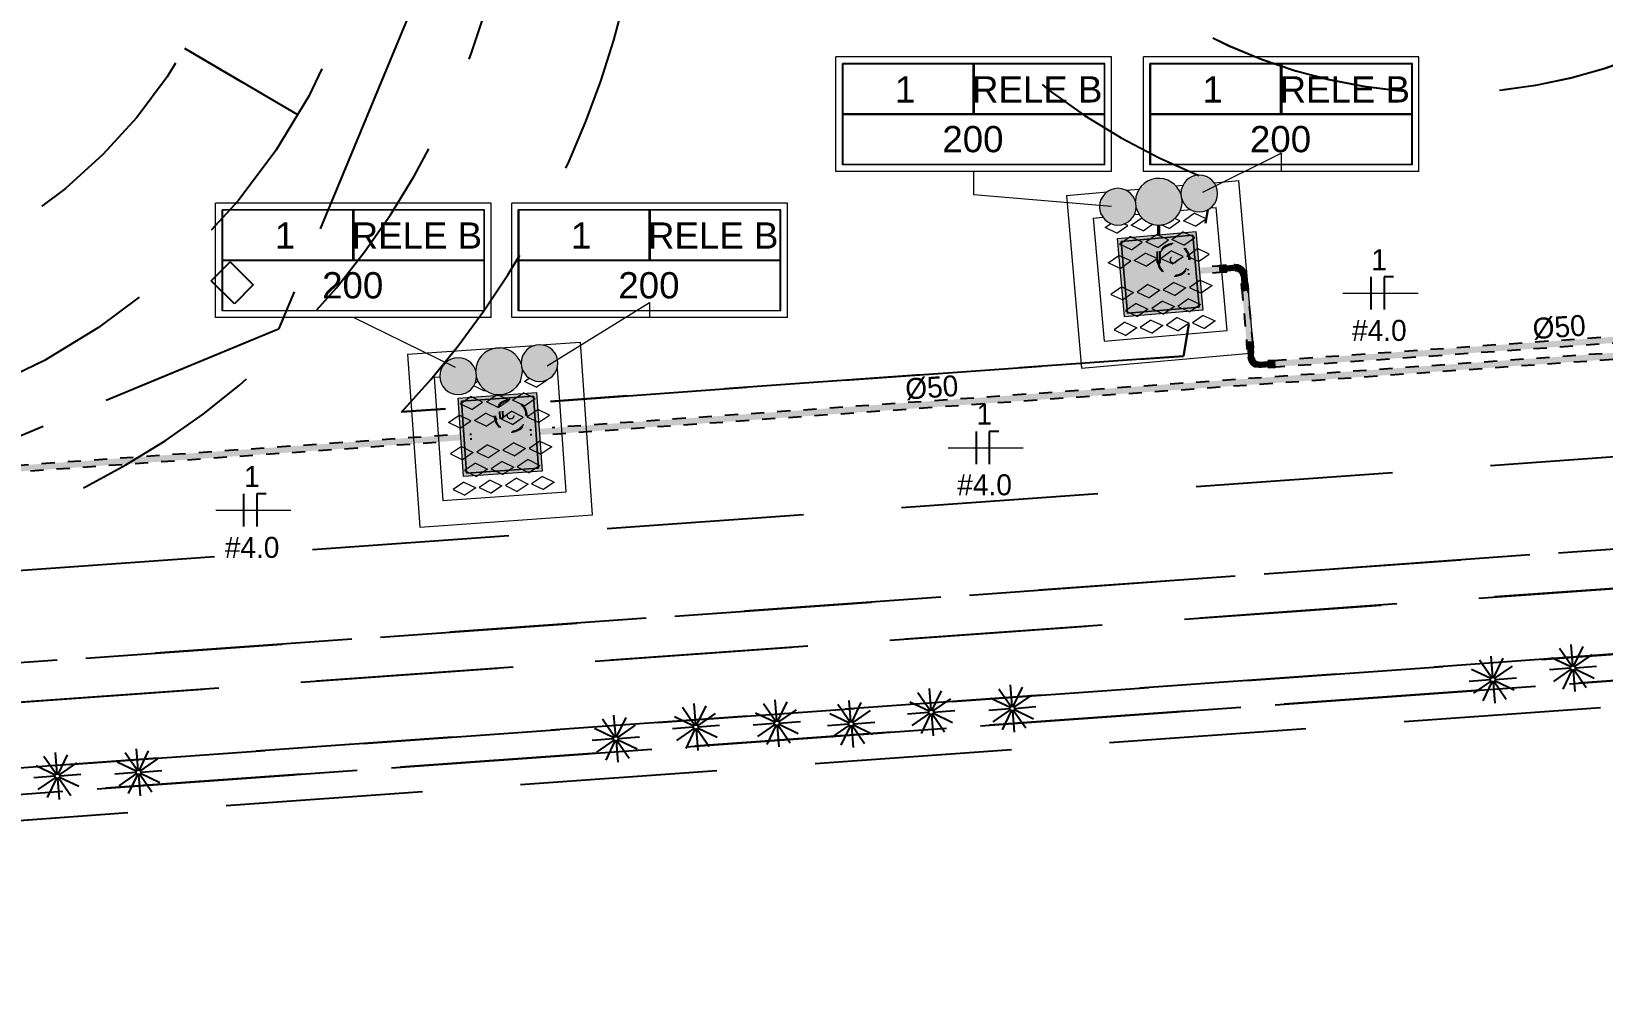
# Model space of a CAD drawing. Header units: metres. Extents: x 4 to 118, y -16 to 34.
# Drawn here: x 34.39 to 46.36, y 0 to 7.26 of the extents above; entities that cross this region are included whole.
import ezdxf

# ---------------------------------------------------------------- set-up
doc = ezdxf.new("R2010")
doc.units = ezdxf.units.M
for name, pattern in [('Hidden', [0.007144, 0.004763, -0.002381]), ('Hidden 1_5', [0.0022, 0.0015, -0.0007]), ('IMPORT-_Tracejado pequeno', [2.25, 1.5, -0.75]), ('IMPORT-DASHED2 _4_', [0.375, 0.25, -0.125])]:
    doc.linetypes.add(name, pattern=pattern)
for name, color, linetype, lineweight in [('A-ANNO-NOTE', 7, 'Continuous', 9), ('A-DETL', 7, 'Continuous', 9), ('A-DETL-GENF', 7, 'Continuous', 9), ('Dispositivos elétricos', 7, 'Continuous', 50), ('E-LITE-EQPM-IDEN', 7, 'Continuous', 9), ('E-POWR-CNDT', 7, 'Continuous', 25), ('E-POWR-CNDT-IDEN', 7, 'Continuous', 9), ('KIRYA - PAREDE', 7, 'Continuous', 35), ('KIRYA - PISO', 7, 'Continuous', 9), ('KIRYA - PROJEÇÃO', 7, 'IMPORT-DASHED2 _4_', 9), ('VEGETAÇÃO', 7, 'Continuous', 9)]:
    doc.layers.add(name, color=color, linetype=linetype, lineweight=lineweight)
doc.layers.add('A-DETL-THIN', color=7, linetype='Continuous', lineweight=20, true_color=0xc0c0c0)
doc.layers.add('Base Revit Coremas_dwg', color=7, linetype='Continuous', lineweight=9, true_color=0x767676)
doc.styles.add('Arial_1', font='arial.ttf', dxfattribs={"height": 0.2})
doc.styles.add('Century Gothic_3', font='GOTHIC.TTF', dxfattribs={"height": 0.16})

# ---------------------------------------------------------------- blocks, each defined once
blk = doc.blocks.new('Caixa de Passagem no Passeio - Caixa de Passagem no Passeio 2-8198666-PLANTA BAIXA - TÉRREO')
at = {"layer": 'Dispositivos elétricos', "lineweight": 9, "true_color": 0x82482d}
h = blk.add_hatch(color=27, dxfattribs=at)
h.paths.add_polyline_path([(-0.3, -0.3), (0.3, -0.3), (0.3, 0.3), (-0.3, 0.3), (-0.3, -0.263)])
h.paths.add_polyline_path([(-0.275, -0.275), (-0.275, 0.275), (0.275, 0.275), (0.275, -0.275), (-0.106, -0.275)])
at = {"layer": 'Dispositivos elétricos', "lineweight": 9, "true_color": 0x5a6266}
blk.add_hatch(color=251, dxfattribs=at).paths.add_polyline_path([(-0.275, -0.275), (0.275, -0.275), (0.275, 0.275), (-0.275, 0.275), (-0.275, -0.168)])
at = {"layer": 'Dispositivos elétricos', "lineweight": 9}
for p, q in [((-0.3, -0.3), (-0.3, 0.3)), ((-0.3, 0.3), (0.3, 0.3)), ((-0.275, -0.275), (-0.275, 0.275)), ((-0.275, 0.275), (0.275, 0.275)), ((-0.275, 0.275), (-0.275, -0.275)), ((0.275, 0.275), (-0.275, 0.275)), ((0.275, 0.275), (0.275, -0.275)), ((0.275, -0.275), (0.275, 0.275)), ((0.3, 0.3), (0.3, -0.3)), ((0.3, -0.3), (-0.3, -0.3)), ((0.275, -0.275), (-0.275, -0.275)), ((-0.275, -0.275), (0.275, -0.275))]:
    blk.add_line(p, q, dxfattribs=at)
blk = doc.blocks.new('BEE - PVC Roscavel_Luva Para Conexão - BEE - PVC Roscavel_Luva Para Conexão-V7-PLANTA BAIXA - TÉRREO')
at = {"layer": 'E-POWR-CNDT', "linetype": 'Hidden 1_5', "lineweight": 9, "true_color": 0x2c2c2c}
blk.add_hatch(color=250, dxfattribs=at).paths.add_polyline_path([(26.529, 5.419), (26.582, 5.424), (26.577, 5.479), (26.524, 5.474), (26.529, 5.42)])
at = {"layer": 'E-POWR-CNDT', "lineweight": 9}
for p, q in [((26.577, 5.479), (26.524, 5.474)), ((26.524, 5.474), (26.529, 5.419)), ((26.529, 5.419), (26.582, 5.423)), ((26.582, 5.423), (26.577, 5.479))]:
    blk.add_line(p, q, dxfattribs=at)
blk = doc.blocks.new('BEE - PVC Roscavel_Luva Para Conexão - BEE - PVC Roscavel_Luva Para Conexão-V8-PLANTA BAIXA - TÉRREO')
at = {"layer": 'E-POWR-CNDT', "linetype": 'Hidden 1_5', "lineweight": 9, "true_color": 0x2c2c2c}
blk.add_hatch(color=250, dxfattribs=at).paths.add_polyline_path([(26.694, 5.28), (26.749, 5.286), (26.744, 5.338), (26.689, 5.333), (26.694, 5.281)])
at = {"layer": 'E-POWR-CNDT', "lineweight": 9}
for p, q in [((26.745, 5.338), (26.689, 5.333)), ((26.689, 5.333), (26.694, 5.28)), ((26.694, 5.28), (26.749, 5.285)), ((26.749, 5.285), (26.745, 5.338))]:
    blk.add_line(p, q, dxfattribs=at)
blk = doc.blocks.new('BEE - PVC Roscavel_Luva Para Conexão - BEE - PVC Roscavel_Luva Para Conexão-V9-PLANTA BAIXA - TÉRREO')
at = {"layer": 'E-POWR-CNDT', "linetype": 'Hidden 1_5', "lineweight": 9, "true_color": 0x2c2c2c}
blk.add_hatch(color=250, dxfattribs=at).paths.add_polyline_path([(26.898, 4.693), (26.951, 4.697), (26.947, 4.753), (26.894, 4.749), (26.898, 4.694)])
at = {"layer": 'E-POWR-CNDT', "lineweight": 9}
for p, q in [((26.947, 4.753), (26.894, 4.749)), ((26.895, 4.746), (26.895, 4.744)), ((26.895, 4.736), (26.898, 4.693)), ((26.898, 4.693), (26.951, 4.697)), ((26.951, 4.697), (26.947, 4.753))]:
    blk.add_line(p, q, dxfattribs=at)
blk = doc.blocks.new('BEE - PVC Roscavel_Curvas - BEE - PVC Roscavel_Curvas-V6-PLANTA BAIXA - TÉRREO')
at = {"layer": 'E-POWR-CNDT', "linetype": 'Hidden 1_5', "lineweight": 9, "true_color": 0x2c2c2c}
for points in [[(-0.024, 0.127), (-0.023, 0.065), (0.024, 0.065), (0.023, 0.127), (-0.023, 0.127)], [(-0.127, 0.024), (-0.127, -0.024), (-0.065, -0.023), (-0.065, 0.024), (-0.127, 0.024)]]:
    blk.add_hatch(color=250, dxfattribs=at).paths.add_polyline_path(points)
h = blk.add_hatch(color=250, dxfattribs=at)
h.paths.add_polyline_path([(-0.029, 0.044), (-0.043, 0.03), (-0.034, 0.036), (-0.03, 0.043)])
h.paths.add_polyline_path([(-0.065, 0.024), (-0.065, -0.024), (-0.036, -0.018), (-0.013, -0.007), (0.004, 0.01), (0.008, 0.016), (0.019, 0.038), (0.023, 0.065), (-0.024, 0.064), (-0.027, 0.047), (-0.037, 0.034), (-0.047, 0.028), (-0.065, 0.024)])
at = {"layer": 'A-DETL', "linetype": 'Hidden 1_5'}
for p, q in [((-0.017, 0.153), (-0.024, 0.153)), ((0.012, 0.153), (-0.012, 0.153)), ((0.024, 0.153), (0.017, 0.153)), ((-0.153, 0.024), (-0.153, 0.017)), ((-0.153, 0.012), (-0.153, -0.012)), ((-0.153, -0.017), (-0.153, -0.024))]:
    blk.add_line(p, q, dxfattribs=at)
at = {"layer": 'E-POWR-CNDT', "lineweight": 9, "flags": 128}
for points in [[(-0.065, -0.024), (-0.061, -0.024), (-0.058, -0.023), (-0.054, -0.023), (-0.051, -0.023), (-0.047, -0.022), (-0.044, -0.021), (-0.04, -0.02), (-0.037, -0.019), (-0.034, -0.018), (-0.03, -0.017), (-0.027, -0.015), (-0.024, -0.014), (-0.021, -0.012), (-0.018, -0.01), (-0.015, -0.008), (-0.012, -0.006), (-0.009, -0.004), (-0.007, -0.002), (-0.004, 0.001), (-0.001, 0.003), (0.001, 0.006), (0.003, 0.008), (0.006, 0.011), (0.008, 0.014), (0.01, 0.017), (0.011, 0.02), (0.013, 0.023), (0.015, 0.026), (0.016, 0.03), (0.018, 0.033), (0.019, 0.036), (0.02, 0.04), (0.021, 0.043), (0.022, 0.046), (0.022, 0.05), (0.023, 0.053), (0.023, 0.057), (0.024, 0.06), (0.024, 0.064), (0.024, 0.065)], [(-0.024, 0.065), (-0.024, 0.063), (-0.024, 0.062), (-0.024, 0.06), (-0.024, 0.058), (-0.025, 0.057), (-0.025, 0.055), (-0.025, 0.054), (-0.026, 0.052), (-0.026, 0.05), (-0.027, 0.049), (-0.028, 0.047), (-0.028, 0.046), (-0.029, 0.044), (-0.03, 0.043), (-0.031, 0.042), (-0.032, 0.04), (-0.033, 0.039), (-0.034, 0.038), (-0.035, 0.037), (-0.036, 0.035), (-0.037, 0.034), (-0.039, 0.033), (-0.04, 0.032), (-0.041, 0.031), (-0.043, 0.03), (-0.044, 0.029), (-0.046, 0.029), (-0.047, 0.028), (-0.049, 0.027), (-0.05, 0.027), (-0.052, 0.026), (-0.053, 0.025), (-0.055, 0.025), (-0.056, 0.025), (-0.058, 0.024), (-0.06, 0.024), (-0.061, 0.024), (-0.063, 0.024), (-0.065, 0.024), (-0.065, 0.024)]]:
    blk.add_lwpolyline(points, dxfattribs=at)
blk = doc.blocks.new('BEE - PVC Roscavel_Curvas - BEE - PVC Roscavel_Curvas-8201877-PLANTA BAIXA - TÉRREO')
at = {"layer": 'E-POWR-CNDT', "linetype": 'Hidden 1_5', "lineweight": 9, "true_color": 0x2c2c2c}
for points in [[(0.025, 0.064), (0.025, 0.125), (-0.022, 0.125), (-0.022, 0.064), (0.024, 0.064)], [(-0.064, -0.024), (-0.064, 0.024), (-0.125, 0.023), (-0.125, -0.024), (-0.064, -0.024)]]:
    blk.add_hatch(color=250, dxfattribs=at).paths.add_polyline_path(points)
h = blk.add_hatch(color=250, dxfattribs=at)
h.paths.add_polyline_path([(0.025, 0.064), (-0.023, 0.064), (-0.03, 0.043), (-0.031, 0.041), (-0.045, 0.029), (-0.05, 0.027), (-0.064, 0.023), (-0.064, -0.024), (-0.035, -0.018), (-0.015, -0.008), (-0.009, -0.004), (0.003, 0.007), (0.008, 0.013), (0.02, 0.036), (0.025, 0.063)])
h.paths.add_polyline_path([(0.013, 0.041), (0.013, 0.041), (0.008, 0.033)])
at = {"layer": 'A-DETL', "linetype": 'Hidden 1_5'}
for p, q in [((-0.014, 0.152), (-0.021, 0.152)), ((0.014, 0.151), (-0.009, 0.152)), ((0.026, 0.151), (0.019, 0.151)), ((-0.152, 0.024), (-0.152, 0.017)), ((-0.152, 0.012), (-0.152, -0.012)), ((-0.152, -0.017), (-0.152, -0.024))]:
    blk.add_line(p, q, dxfattribs=at)
at = {"layer": 'E-POWR-CNDT', "lineweight": 9, "flags": 128}
for points in [[(-0.044, 0.029), (-0.045, 0.028), (-0.047, 0.028), (-0.048, 0.027), (-0.05, 0.026), (-0.051, 0.026), (-0.053, 0.025), (-0.054, 0.025), (-0.056, 0.024), (-0.058, 0.024), (-0.059, 0.024), (-0.061, 0.024), (-0.063, 0.024), (-0.064, 0.024)], [(-0.064, -0.024), (-0.06, -0.024), (-0.057, -0.023), (-0.053, -0.023), (-0.05, -0.023), (-0.046, -0.022), (-0.043, -0.021), (-0.039, -0.02), (-0.036, -0.019), (-0.033, -0.018), (-0.029, -0.017), (-0.026, -0.015), (-0.023, -0.014), (-0.02, -0.012), (-0.017, -0.01), (-0.014, -0.008), (-0.011, -0.006), (-0.008, -0.004), (-0.005, -0.002), (-0.003, 0.001), (0, 0.003), (0.002, 0.006), (0.004, 0.008), (0.007, 0.011), (0.009, 0.014), (0.011, 0.017), (0.013, 0.02), (0.014, 0.023), (0.016, 0.026)]]:
    blk.add_lwpolyline(points, dxfattribs=at)
blk = doc.blocks.new('Haste de aterramento - Haste de aterramento-V18-PLANTA BAIXA - TÉRREO')
at = {"layer": 'A-DETL', "linetype": 'Hidden 1_5'}
blk.add_circle((0, 0), 0.025, dxfattribs=at)
for radius, start, end in [(0.125, 0, 180), (0.12, 360, 180), (0.117, 360, 180), (0.125, 180, 0), (0.12, 180, 360), (0.117, 180, 360)]:
    blk.add_arc((0.001, -0.001), radius, start, end, dxfattribs=at)
blk = doc.blocks.new('Base Revit Coremas_dwg_A$C6DD851CF-8215572-PLANTA BAIXA - TÉRREO')
at = {"layer": 'VEGETAÇÃO', "color": 254, "linetype": 'IMPORT-_Tracejado pequeno', "lineweight": 25, "true_color": 0xe3e3e3}
for p, q in [((0.18, 0.198), (0.18, 0.36)), ((0.164, 0.189), (0.024, 0.27)), ((0.171, 0.196), (0.09, 0.336)), ((0.189, 0.196), (0.27, 0.336)), ((0.196, 0.189), (0.336, 0.27)), ((0.162, 0.18), (0, 0.18)), ((0.164, 0.171), (0.024, 0.09)), ((0.171, 0.164), (0.09, 0.024)), ((0.18, 0.162), (0.18, 0)), ((0.189, 0.164), (0.27, 0.024)), ((0.196, 0.171), (0.336, 0.09)), ((0.198, 0.18), (0.36, 0.18))]:
    blk.add_line(p, q, dxfattribs=at)
blk.add_circle((0.18, 0.18), 0.018, dxfattribs=at)
blk = doc.blocks.new('Base Revit Coremas_dwg_A$C7A191758-8215573-PLANTA BAIXA - TÉRREO')
at = {"layer": 'VEGETAÇÃO', "color": 254, "linetype": 'IMPORT-_Tracejado pequeno', "lineweight": 25, "true_color": 0xe3e3e3}
for p, q in [((0.18, 0.198), (0.18, 0.36)), ((0.164, 0.189), (0.024, 0.27)), ((0.171, 0.196), (0.09, 0.336)), ((0.189, 0.196), (0.27, 0.336)), ((0.196, 0.189), (0.336, 0.27)), ((0.162, 0.18), (0, 0.18)), ((0.164, 0.171), (0.024, 0.09)), ((0.171, 0.164), (0.09, 0.024)), ((0.18, 0.162), (0.18, 0)), ((0.189, 0.164), (0.27, 0.024)), ((0.196, 0.171), (0.336, 0.09)), ((0.198, 0.18), (0.36, 0.18))]:
    blk.add_line(p, q, dxfattribs=at)
blk.add_circle((0.18, 0.18), 0.018, dxfattribs=at)
blk = doc.blocks.new('Base Revit Coremas_dwg_A$C277F18F9-8215571-PLANTA BAIXA - TÉRREO')
at = {"layer": 'VEGETAÇÃO', "color": 254, "linetype": 'IMPORT-_Tracejado pequeno', "lineweight": 25, "true_color": 0xe3e3e3}
for p, q in [((0.18, 0.198), (0.18, 0.36)), ((0.164, 0.189), (0.024, 0.27)), ((0.171, 0.196), (0.09, 0.336)), ((0.189, 0.196), (0.27, 0.336)), ((0.196, 0.189), (0.336, 0.27)), ((0.162, 0.18), (0, 0.18)), ((0.164, 0.171), (0.024, 0.09)), ((0.171, 0.164), (0.09, 0.024)), ((0.18, 0.162), (0.18, 0)), ((0.189, 0.164), (0.27, 0.024)), ((0.196, 0.171), (0.336, 0.09)), ((0.198, 0.18), (0.36, 0.18))]:
    blk.add_line(p, q, dxfattribs=at)
blk.add_circle((0.18, 0.18), 0.018, dxfattribs=at)
blk = doc.blocks.new('Base Revit Coremas_dwg-8208185-PLANTA BAIXA - TÉRREO')
at = {"layer": 'KIRYA - PAREDE', "color": 254, "linetype": 'IMPORT-_Tracejado pequeno', "lineweight": 25, "true_color": 0xe3e3e3, "flags": 128}
blk.add_lwpolyline([(44.026, 31.389), (43.888, 3.135), (0.243, 0.017), (0.229, 0.217), (43.689, 3.321), (43.823, 30.857)], dxfattribs=at)
blk.add_lwpolyline([(44.026, 31.389), (43.888, 3.135), (0.243, 0.017), (0.229, 0.217), (43.689, 3.321), (43.823, 30.857)], dxfattribs=at)
blk.add_lwpolyline([(19.162, 5.325), (19.019, 5.182), (18.843, 5.358), (18.986, 5.501), (19.162, 5.325), (19.019, 5.182), (18.843, 5.358), (18.986, 5.501)], close=True, dxfattribs=at)
at = {"layer": 'KIRYA - PISO', "color": 254, "linetype": 'IMPORT-_Tracejado pequeno', "lineweight": 25, "true_color": 0xe3e3e3}
for p, q in [((26.437, 5.899), (26.42, 5.797)), ((26.42, 5.797), (26.437, 5.899)), ((41.31, 4.856), (2.414, 2.077)), ((41.31, 4.856), (2.414, 2.077))]:
    blk.add_line(p, q, dxfattribs=at)
at = {"layer": 'KIRYA - PISO', "color": 254, "linetype": 'IMPORT-_Tracejado pequeno', "lineweight": 25, "true_color": 0xe3e3e3, "flags": 128}
for points in [[(44.026, 31.389), (43.888, 3.135), (0, 0), (1.518, 12.105), (43.467, 32.337)], [(44.026, 31.389), (43.888, 3.135), (0, 0)], [(0.754, 4.407), (0.229, 0.217), (43.689, 3.321), (43.823, 30.857)], [(43.823, 30.857), (43.689, 3.321), (0.229, 0.217), (0.754, 4.407)], [(26.293, 5.025), (26.253, 4.783), (21.427, 4.438)], [(21.427, 4.438), (26.253, 4.783), (26.293, 5.025)]]:
    blk.add_lwpolyline(points, dxfattribs=at)
for points in [[(1.064, 4.469), (0.623, 0.947), (42.992, 3.973), (43.127, 31.618), (17.556, 19.285), (43.127, 31.618), (42.992, 3.973), (0.623, 0.947)], [(1.375, 4.531), (0.966, 1.272), (42.694, 4.253), (42.825, 31.139), (17.596, 18.971), (42.825, 31.139), (42.694, 4.253), (0.966, 1.272)], [(43.62, 30.141), (43.49, 3.508), (0.458, 0.434), (0.229, 0.217), (0.458, 0.434), (43.49, 3.508)], [(19.504, 6.622), (18.641, 7.127)], [(20.629, 4.381), (20.293, 4.357)]]:
    blk.add_lwpolyline(points, close=True, dxfattribs=at)
at = {"layer": 'KIRYA - PISO', "color": 254, "linetype": 'IMPORT-_Tracejado pequeno', "lineweight": 25, "true_color": 0xe3e3e3}
for radius in [5, 5, 4, 4]:
    blk.add_circle((15.189, 9.147), radius, dxfattribs=at)
for centre, radius, start, end in [((28.254, 10.79), 5, 128.8323, 247.8364), ((28.254, 10.79), 5, 128.8323, 247.8364), ((28.254, 10.79), 4, 114.642, 299.3591), ((28.254, 10.79), 4, 114.642, 299.3591), ((28.254, 10.79), 4, 115.1199, 299.0853), ((28.254, 10.79), 4, 115.1199, 299.0853), ((15.189, 9.147), 6, 253.5496, 360), ((15.189, 9.147), 6, 253.5496, 360), ((15.189, 9.147), 7, 316.8186, 0), ((15.189, 9.147), 7, 316.8186, 0)]:
    blk.add_arc(centre, radius, start, end, dxfattribs=at)
at = {"layer": 'KIRYA - PROJEÇÃO', "color": 254, "linetype": 'IMPORT-_Tracejado pequeno', "lineweight": 25, "true_color": 0xe3e3e3, "flags": 128}
for points in [[(9.284, 9.16), (11.013, 13.332), (15.184, 15.06), (19.356, 13.332), (21.084, 9.16), (19.356, 4.988), (15.184, 3.26), (13.444, 3.98)], [(13.29, 4.044), (11.013, 4.988), (9.284, 9.16), (11.013, 13.332), (15.184, 15.06), (19.356, 13.332), (21.084, 9.16), (19.356, 4.988), (15.184, 3.26), (13.444, 3.98)]]:
    blk.add_lwpolyline(points, dxfattribs=at)
at = {"rotation": 4.525618784365806}
for name, p in [('Base Revit Coremas_dwg_A$C6DD851CF-8215572-PLANTA BAIXA - TÉRREO', (29.054, 2.212)), ('Base Revit Coremas_dwg_A$C6DD851CF-8215572-PLANTA BAIXA - TÉRREO', (29.054, 2.212)), ('Base Revit Coremas_dwg_A$C277F18F9-8215571-PLANTA BAIXA - TÉRREO', (28.444, 2.123)), ('Base Revit Coremas_dwg_A$C277F18F9-8215571-PLANTA BAIXA - TÉRREO', (28.444, 2.123)), ('Base Revit Coremas_dwg_A$C7A191758-8215573-PLANTA BAIXA - TÉRREO', (24.782, 1.903)), ('Base Revit Coremas_dwg_A$C7A191758-8215573-PLANTA BAIXA - TÉRREO', (24.782, 1.903)), ('Base Revit Coremas_dwg_A$C7A191758-8215573-PLANTA BAIXA - TÉRREO', (22.988, 1.791)), ('Base Revit Coremas_dwg_A$C7A191758-8215573-PLANTA BAIXA - TÉRREO', (22.988, 1.791)), ('Base Revit Coremas_dwg_A$C277F18F9-8215571-PLANTA BAIXA - TÉRREO', (23.554, 1.786)), ('Base Revit Coremas_dwg_A$C277F18F9-8215571-PLANTA BAIXA - TÉRREO', (23.554, 1.786)), ('Base Revit Coremas_dwg_A$C6DD851CF-8215572-PLANTA BAIXA - TÉRREO', (24.164, 1.875)), ('Base Revit Coremas_dwg_A$C6DD851CF-8215572-PLANTA BAIXA - TÉRREO', (24.164, 1.875)), ('Base Revit Coremas_dwg_A$C277F18F9-8215571-PLANTA BAIXA - TÉRREO', (21.761, 1.673)), ('Base Revit Coremas_dwg_A$C277F18F9-8215571-PLANTA BAIXA - TÉRREO', (21.761, 1.673)), ('Base Revit Coremas_dwg_A$C6DD851CF-8215572-PLANTA BAIXA - TÉRREO', (22.371, 1.762)), ('Base Revit Coremas_dwg_A$C6DD851CF-8215572-PLANTA BAIXA - TÉRREO', (22.371, 1.762)), ('Base Revit Coremas_dwg_A$C7A191758-8215573-PLANTA BAIXA - TÉRREO', (18.123, 1.417)), ('Base Revit Coremas_dwg_A$C7A191758-8215573-PLANTA BAIXA - TÉRREO', (18.123, 1.417)), ('Base Revit Coremas_dwg_A$C6DD851CF-8215572-PLANTA BAIXA - TÉRREO', (17.505, 1.388)), ('Base Revit Coremas_dwg_A$C6DD851CF-8215572-PLANTA BAIXA - TÉRREO', (17.505, 1.388))]:
    blk.add_blockref(name, p, dxfattribs=at)
blk = doc.blocks.new('Tag de Luminárias de Teto 3 - Tag de Luminárias de Teto 3-3493737-PLANTA BAIXA - TÉRREO')
at = {"layer": 'E-LITE-EQPM-IDEN'}
for p, q in [((-0.0105, -0.00436), (-0.0105, 0.00436)), ((0.0105, 0.00436), (-0.0105, 0.00436)), ((0.01, 0.00386), (-0.01, 0.00386)), ((-0.01, -0.00386), (-0.01, 0.00386)), ((-0.00004, 0.00382), (-0.00996, 0.00382)), ((-0.00996, 0.00382), (-0.00996, 0.00004)), ((-0.00004, 0.00004), (-0.00004, 0.00382)), ((0, 0), (0, 0.00386)), ((0.00004, 0.00382), (0.00004, 0.00004)), ((0.00996, 0.00382), (0.00004, 0.00382)), ((0.00996, 0.00004), (0.00996, 0.00382)), ((0.01, -0.00386), (0.01, 0.00386)), ((0.0105, -0.00436), (0.0105, 0.00436)), ((-0.01, 0), (0.01, 0)), ((-0.00996, 0.00004), (-0.00004, 0.00004)), ((0.00004, 0.00004), (0.00996, 0.00004)), ((0.00996, -0.00004), (-0.00996, -0.00004)), ((-0.00996, -0.00004), (-0.00996, -0.00382)), ((0.00996, -0.00382), (0.00996, -0.00004)), ((0.0105, -0.00436), (-0.0105, -0.00436)), ((0.01, -0.00386), (-0.01, -0.00386)), ((-0.00996, -0.00382), (0.00996, -0.00382))]:
    blk.add_line(p, q, dxfattribs=at)
blk = doc.blocks.new('Fiação_PEX_Tags Lighting Fixture - 1_ FN-4481215-PLANTA BAIXA - TÉRREO')
at = {"layer": 'E-LITE-EQPM-IDEN', "color": 1, "lineweight": 25, "true_color": 0xff0000}
blk.add_line((-0.00099, -0.0014), (-0.00099, -0.0039), dxfattribs=at)
at = {"layer": 'E-LITE-EQPM-IDEN', "color": 5, "lineweight": 25, "true_color": 0x0000ff}
for p, q in [((0.00001, -0.0014), (0.00001, -0.0039)), ((0.00001, -0.0014), (0.00001, -0.00342)), ((0.00073, -0.0014), (0.00001, -0.0014))]:
    blk.add_line(p, q, dxfattribs=at)
at = {"layer": 'E-LITE-EQPM-IDEN'}
for p in [(-0.00312, -0.00265), (-0.00312, -0.00265), (-0.00312, -0.00265), (-0.00312, -0.00265), (-0.00312, -0.00265), (-0.00312, -0.00265), (-0.00312, -0.00265), (-0.00312, -0.00265), (-0.00312, -0.00265), (-0.00312, -0.00265), (-0.00312, -0.00265), (-0.00312, -0.00265), (-0.00312, -0.00265), (-0.00312, -0.00265), (-0.00312, -0.00265), (-0.00312, -0.00265), (-0.00312, -0.00265), (-0.00312, -0.00265), (-0.00312, -0.00265), (-0.00312, -0.00265), (-0.00312, -0.00265), (-0.00312, -0.00265), (-0.00268, -0.00265)]:
    blk.add_line(p, (0.0026, -0.00265), dxfattribs=at)

msp = doc.modelspace()

# ---------------------------------------------------------------- hatches: boundary and pattern name
at = {"layer": 'A-DETL-GENF'}
for points in [[(42.976, 5.782), (43.022, 5.788), (43.065, 5.805), (43.102, 5.834), (43.131, 5.871), (43.149, 5.914), (43.155, 5.96), (43.152, 5.981), (43.15, 5.986), (43.145, 6.015), (43.131, 6.049), (43.102, 6.086), (43.065, 6.115), (43.022, 6.132), (42.976, 6.138), (42.93, 6.132), (42.887, 6.115), (42.85, 6.086), (42.82, 6.046), (42.804, 6.006), (42.798, 5.964), (42.801, 5.954), (42.805, 5.922), (42.804, 5.913), (42.822, 5.871), (42.85, 5.834), (42.887, 5.805), (42.93, 5.788), (42.976, 5.782)], [(37.949, 4.488), (37.996, 4.494), (38.039, 4.512), (38.076, 4.541), (38.104, 4.577), (38.122, 4.621), (38.128, 4.667), (38.125, 4.688), (38.123, 4.694), (38.118, 4.722), (38.104, 4.756), (38.076, 4.793), (38.039, 4.821), (37.996, 4.839), (37.949, 4.845), (37.903, 4.839), (37.86, 4.821), (37.823, 4.793), (37.795, 4.756), (37.777, 4.713), (37.772, 4.67), (37.773, 4.666), (37.778, 4.63), (37.777, 4.621), (37.795, 4.577), (37.823, 4.541), (37.86, 4.512), (37.903, 4.494), (37.949, 4.488)]]:
    msp.add_hatch(color=256, dxfattribs=at).paths.add_polyline_path(points)
at = {"layer": 'A-DETL-GENF', "true_color": 0xffff00}
for points in [[(43.285, 5.882), (43.321, 5.887), (43.355, 5.901), (43.384, 5.923), (43.406, 5.952), (43.42, 5.986), (43.425, 6.022), (43.42, 6.058), (43.406, 6.092), (43.384, 6.121), (43.355, 6.143), (43.321, 6.157), (43.285, 6.162), (43.248, 6.157), (43.215, 6.143), (43.185, 6.12), (43.164, 6.092), (43.15, 6.058), (43.145, 6.022), (43.15, 5.986), (43.166, 5.949), (43.186, 5.923), (43.215, 5.901), (43.249, 5.887)], [(42.665, 5.782), (42.701, 5.787), (42.735, 5.801), (42.764, 5.823), (42.788, 5.856), (42.8, 5.886), (42.805, 5.922), (42.8, 5.959), (42.786, 5.992), (42.764, 6.021), (42.735, 6.044), (42.701, 6.057), (42.665, 6.062), (42.629, 6.057), (42.595, 6.044), (42.566, 6.021), (42.544, 5.992), (42.53, 5.959), (42.525, 5.922), (42.53, 5.886), (42.544, 5.852), (42.566, 5.823), (42.595, 5.801), (42.632, 5.787)], [(38.258, 4.59), (38.294, 4.595), (38.328, 4.609), (38.357, 4.631), (38.379, 4.66), (38.393, 4.694), (38.398, 4.73), (38.393, 4.766), (38.379, 4.8), (38.354, 4.831), (38.328, 4.851), (38.294, 4.865), (38.258, 4.87), (38.222, 4.865), (38.188, 4.851), (38.159, 4.829), (38.137, 4.8), (38.123, 4.766), (38.118, 4.73), (38.123, 4.694), (38.137, 4.66), (38.159, 4.631), (38.188, 4.609), (38.222, 4.595), (38.254, 4.59)], [(37.638, 4.49), (37.674, 4.495), (37.708, 4.509), (37.737, 4.531), (37.759, 4.56), (37.773, 4.594), (37.778, 4.63), (37.772, 4.67), (37.759, 4.7), (37.737, 4.729), (37.708, 4.751), (37.674, 4.765), (37.637, 4.77), (37.602, 4.765), (37.568, 4.751), (37.539, 4.729), (37.517, 4.7), (37.503, 4.666), (37.498, 4.63), (37.503, 4.594), (37.517, 4.56), (37.539, 4.531), (37.568, 4.509), (37.602, 4.495), (37.637, 4.49)]]:
    msp.add_hatch(color=2, dxfattribs=at).paths.add_polyline_path(points)
at = {"layer": 'E-POWR-CNDT', "true_color": 0xff8000}
for points in [[(42.963, 5.706), (42.976, 5.707), (42.975, 5.782), (42.963, 5.783), (42.963, 5.732)], [(42.976, 5.707), (42.988, 5.708), (42.988, 5.783), (42.976, 5.781), (42.976, 5.732)], [(37.944, 4.485), (37.956, 4.486), (37.956, 4.489), (37.945, 4.489), (37.943, 4.488)], [(37.956, 4.486), (37.968, 4.486), (37.968, 4.491), (37.956, 4.488)]]:
    msp.add_hatch(color=30, dxfattribs=at).paths.add_polyline_path(points)
at = {"layer": 'E-POWR-CNDT', "true_color": 0x353535}
for points in [[(43.286, 5.433), (43.44, 5.447), (43.438, 5.47), (43.284, 5.456), (43.285, 5.437)], [(43.288, 5.409), (43.442, 5.424), (43.439, 5.446), (43.286, 5.433), (43.288, 5.41)], [(43.646, 4.888), (43.669, 4.89), (43.635, 5.283), (43.611, 5.281), (43.646, 4.888)], [(43.669, 4.89), (43.693, 4.892), (43.657, 5.285), (43.635, 5.283), (43.665, 4.935)], [(43.863, 4.725), (49.238, 5.105), (49.236, 5.128), (43.861, 4.747), (43.862, 4.73)], [(43.864, 4.701), (49.24, 5.081), (49.238, 5.104), (43.863, 4.725), (43.864, 4.701)], [(38.256, 4.206), (49.249, 4.983), (49.247, 5.006), (38.255, 4.229), (38.256, 4.212)], [(38.258, 4.182), (49.251, 4.959), (49.249, 4.982), (38.256, 4.206), (38.258, 4.182)], [(30.286, 3.643), (37.658, 4.164), (37.656, 4.187), (30.285, 3.666), (30.286, 3.649)], [(30.288, 3.62), (37.659, 4.141), (37.658, 4.164), (30.286, 3.643), (30.288, 3.62)]]:
    msp.add_hatch(color=250, dxfattribs=at).paths.add_polyline_path(points)

# ---------------------------------------------------------------- linework, layer by layer
at = {"layer": 'A-ANNO-NOTE'}
for p, q in [((43.396, 6.105), (43.587, 6.122)), ((43.702, 4.807), (43.587, 6.122)), ((42.272, 6.007), (42.583, 6.034)), ((42.272, 6.007), (42.387, 4.692)), ((42.727, 6.047), (42.826, 6.055)), ((43.107, 6.08), (43.161, 6.085)), ((43.14, 5.893), (43.217, 5.9)), ((43.165, 5.815), (43.247, 5.872)), ((43.338, 5.83), (43.247, 5.872)), ((43.372, 5.913), (43.415, 5.917)), ((43.497, 4.979), (43.415, 5.917)), ((42.476, 5.835), (42.552, 5.842)), ((42.476, 5.835), (42.559, 4.896)), ((42.567, 5.763), (42.612, 5.794)), ((42.658, 5.721), (42.567, 5.763)), ((42.658, 5.721), (42.74, 5.778)), ((42.74, 5.778), (42.711, 5.791)), ((42.767, 5.78), (42.848, 5.837)), ((42.857, 5.738), (42.767, 5.78)), ((42.791, 5.863), (42.826, 5.866)), ((42.857, 5.738), (42.929, 5.788)), ((43.056, 5.755), (42.995, 5.784)), ((43.056, 5.755), (43.138, 5.813)), ((43.138, 5.813), (43.099, 5.831)), ((43.256, 5.773), (43.165, 5.815)), ((43.256, 5.773), (43.338, 5.83)), ((42.677, 5.636), (42.759, 5.694)), ((42.768, 5.594), (42.677, 5.636)), ((42.85, 5.651), (42.759, 5.694)), ((42.768, 5.594), (42.85, 5.651)), ((42.878, 5.654), (42.96, 5.711)), ((42.969, 5.612), (42.878, 5.654)), ((43.051, 5.669), (42.96, 5.711)), ((42.969, 5.612), (43.051, 5.669)), ((43.077, 5.671), (43.159, 5.729)), ((43.168, 5.629), (43.077, 5.671)), ((43.25, 5.686), (43.159, 5.729)), ((43.168, 5.629), (43.25, 5.686)), ((42.591, 5.493), (42.673, 5.551)), ((42.763, 5.508), (42.673, 5.551)), ((42.682, 5.451), (42.763, 5.508)), ((42.79, 5.511), (42.872, 5.568)), ((42.881, 5.469), (42.79, 5.511)), ((42.963, 5.526), (42.872, 5.568)), ((42.881, 5.469), (42.963, 5.526)), ((42.989, 5.528), (43.071, 5.586)), ((43.08, 5.486), (42.989, 5.528)), ((43.162, 5.543), (43.071, 5.586)), ((43.08, 5.486), (43.162, 5.543)), ((43.189, 5.546), (43.271, 5.603)), ((43.279, 5.503), (43.189, 5.546)), ((43.361, 5.561), (43.271, 5.603)), ((43.279, 5.503), (43.361, 5.561)), ((42.682, 5.451), (42.591, 5.493)), ((42.694, 5.31), (42.612, 5.253)), ((42.694, 5.31), (42.785, 5.268)), ((42.785, 5.268), (42.703, 5.211)), ((42.893, 5.328), (42.811, 5.27)), ((42.811, 5.27), (42.902, 5.228)), ((42.893, 5.328), (42.984, 5.286)), ((42.984, 5.286), (42.902, 5.228)), ((43.092, 5.345), (43.01, 5.288)), ((43.01, 5.288), (43.101, 5.246)), ((43.092, 5.345), (43.183, 5.303)), ((43.183, 5.303), (43.101, 5.246)), ((43.292, 5.363), (43.21, 5.305)), ((43.21, 5.305), (43.3, 5.263)), ((43.292, 5.363), (43.382, 5.32)), ((43.382, 5.32), (43.3, 5.263)), ((42.612, 5.253), (42.703, 5.211)), ((42.804, 5.185), (42.722, 5.127)), ((42.804, 5.185), (42.894, 5.142)), ((43.005, 5.202), (42.923, 5.145)), ((43.005, 5.202), (43.095, 5.16)), ((43.095, 5.16), (43.013, 5.103)), ((43.204, 5.22), (43.122, 5.162)), ((43.122, 5.162), (43.212, 5.12)), ((43.204, 5.22), (43.294, 5.177)), ((43.294, 5.177), (43.212, 5.12)), ((42.717, 5.041), (42.636, 4.984)), ((42.717, 5.041), (42.808, 4.999)), ((42.722, 5.127), (42.813, 5.085)), ((42.894, 5.142), (42.813, 5.085)), ((42.917, 5.058), (42.835, 5.001)), ((42.917, 5.058), (43.007, 5.016)), ((42.923, 5.145), (43.013, 5.103)), ((43.116, 5.076), (43.034, 5.018)), ((43.116, 5.076), (43.207, 5.033)), ((43.207, 5.033), (43.125, 4.976)), ((43.315, 5.093), (43.233, 5.036)), ((43.233, 5.036), (43.324, 4.994)), ((43.315, 5.093), (43.406, 5.051)), ((43.406, 5.051), (43.324, 4.994)), ((42.559, 4.896), (43.497, 4.979)), ((42.636, 4.984), (42.726, 4.941)), ((42.808, 4.999), (42.726, 4.941)), ((42.835, 5.001), (42.925, 4.959)), ((43.007, 5.016), (42.925, 4.959)), ((43.034, 5.018), (43.125, 4.976)), ((37.252, 4.797), (38.223, 4.865)), ((37.252, 4.797), (37.345, 3.48)), ((38.268, 4.868), (38.569, 4.89)), ((38.662, 3.573), (38.569, 4.89)), ((42.387, 4.692), (43.702, 4.807)), ((38.128, 4.669), (38.133, 4.67)), ((38.391, 4.688), (38.394, 4.688)), ((38.46, 3.748), (38.394, 4.688)), ((37.454, 4.622), (37.499, 4.625)), ((37.454, 4.622), (37.52, 3.682)), ((37.833, 4.518), (37.756, 4.556)), ((37.767, 4.578), (37.789, 4.593)), ((38.106, 4.582), (38.115, 4.588)), ((38.115, 4.588), (38.11, 4.591)), ((38.142, 4.59), (38.179, 4.615)), ((38.232, 4.546), (38.142, 4.59)), ((38.232, 4.546), (38.315, 4.602)), ((37.652, 4.419), (37.734, 4.475)), ((37.824, 4.432), (37.734, 4.475)), ((37.741, 4.376), (37.824, 4.432)), ((37.833, 4.518), (37.843, 4.525)), ((37.853, 4.434), (37.936, 4.49)), ((37.943, 4.39), (37.853, 4.434)), ((38.025, 4.446), (37.936, 4.49)), ((37.943, 4.39), (38.025, 4.446)), ((38.052, 4.448), (38.135, 4.504)), ((38.142, 4.404), (38.052, 4.448)), ((38.225, 4.46), (38.135, 4.504)), ((38.142, 4.404), (38.225, 4.46)), ((37.563, 4.278), (37.646, 4.334)), ((37.735, 4.29), (37.646, 4.334)), ((37.741, 4.376), (37.652, 4.419)), ((37.762, 4.292), (37.845, 4.348)), ((37.935, 4.304), (37.845, 4.348)), ((37.962, 4.306), (38.045, 4.362)), ((38.134, 4.318), (38.045, 4.362)), ((38.052, 4.262), (38.134, 4.318)), ((38.161, 4.32), (38.244, 4.376)), ((38.251, 4.276), (38.161, 4.32)), ((38.334, 4.332), (38.244, 4.376)), ((38.251, 4.276), (38.334, 4.332)), ((37.653, 4.234), (37.563, 4.278)), ((37.653, 4.234), (37.735, 4.29)), ((37.852, 4.248), (37.762, 4.292)), ((37.852, 4.248), (37.935, 4.304)), ((38.052, 4.262), (37.962, 4.306)), ((37.663, 4.093), (37.58, 4.037)), ((37.663, 4.093), (37.752, 4.049)), ((37.862, 4.107), (37.779, 4.051)), ((37.862, 4.107), (37.952, 4.064)), ((38.062, 4.121), (37.979, 4.065)), ((38.062, 4.121), (38.151, 4.078)), ((38.151, 4.078), (38.069, 4.022)), ((38.261, 4.135), (38.178, 4.079)), ((38.178, 4.079), (38.268, 4.036)), ((38.261, 4.135), (38.351, 4.092)), ((38.351, 4.092), (38.268, 4.036)), ((37.58, 4.037), (37.67, 3.993)), ((37.752, 4.049), (37.67, 3.993)), ((37.77, 3.966), (37.687, 3.91)), ((37.77, 3.966), (37.86, 3.922)), ((37.779, 4.051), (37.869, 4.008)), ((37.952, 4.064), (37.869, 4.008)), ((37.972, 3.98), (37.889, 3.924)), ((37.972, 3.98), (38.061, 3.936)), ((37.979, 4.065), (38.069, 4.022)), ((38.171, 3.994), (38.088, 3.938)), ((38.171, 3.994), (38.261, 3.95)), ((37.687, 3.91), (37.777, 3.866)), ((37.86, 3.922), (37.777, 3.866)), ((37.881, 3.838), (37.798, 3.782)), ((37.881, 3.838), (37.971, 3.794)), ((37.889, 3.924), (37.979, 3.88)), ((38.061, 3.936), (37.979, 3.88)), ((38.081, 3.852), (37.998, 3.796)), ((38.081, 3.852), (38.17, 3.808)), ((38.088, 3.938), (38.178, 3.894)), ((38.261, 3.95), (38.178, 3.894)), ((38.28, 3.866), (38.197, 3.81)), ((38.28, 3.866), (38.37, 3.822)), ((37.52, 3.682), (38.46, 3.748)), ((37.682, 3.823), (37.599, 3.767)), ((37.599, 3.767), (37.689, 3.724)), ((37.682, 3.823), (37.771, 3.78)), ((37.771, 3.78), (37.689, 3.724)), ((37.798, 3.782), (37.888, 3.738)), ((37.971, 3.794), (37.888, 3.738)), ((37.998, 3.796), (38.088, 3.752)), ((38.17, 3.808), (38.088, 3.752)), ((38.197, 3.81), (38.287, 3.766)), ((38.37, 3.822), (38.287, 3.766)), ((37.345, 3.48), (38.662, 3.573))]:
    msp.add_line(p, q, dxfattribs=at)
at = {"layer": 'A-DETL', "linetype": 'Hidden 1_5', "lineweight": 25}
for p, q in [((42.963, 5.581), (42.963, 5.494)), ((42.988, 5.494), (42.988, 5.583)), ((42.963, 5.494), (42.988, 5.494)), ((37.952, 4.36), (37.956, 4.311)), ((37.956, 4.311), (37.981, 4.313)), ((37.981, 4.313), (37.977, 4.362))]:
    msp.add_line(p, q, dxfattribs=at)
at = {"layer": 'A-DETL', "color": 1, "linetype": 'Hidden', "lineweight": 25, "true_color": 0xff0000}
for p, q in [((43.199, 5.449), (43.2, 5.437)), ((43.202, 5.414), (43.203, 5.402)), ((43.468, 5.425), (43.464, 5.472)), ((43.656, 5.311), (43.609, 5.307)), ((43.648, 4.861), (43.695, 4.865)), ((43.834, 4.747), (43.838, 4.699)), ((37.735, 4.181), (37.734, 4.193)), ((38.189, 4.225), (38.19, 4.213)), ((37.737, 4.146), (37.736, 4.157)), ((38.191, 4.19), (38.192, 4.178))]:
    msp.add_line(p, q, dxfattribs=at)
at = {"layer": 'A-DETL-THIN', "lineweight": 18}
for centre, radius, start, end in [((42.976, 5.96), 0.178, 16.9561, 178.7637), ((43.285, 6.022), 0.14, 360, 180), ((42.665, 5.922), 0.14, 360, 180), ((43.285, 6.022), 0.14, 180, 0), ((42.665, 5.922), 0.14, 180, 0), ((42.976, 5.96), 0.178, 195.1747, 360), ((42.976, 5.96), 0.178, 0, 6.5349), ((37.949, 4.667), 0.178, 17.0375, 178.6031), ((38.258, 4.73), 0.14, 360, 180), ((37.638, 4.63), 0.14, 360, 180), ((38.258, 4.73), 0.14, 180, 0), ((37.949, 4.667), 0.178, 0, 6.8453), ((37.638, 4.63), 0.14, 180, 360), ((37.949, 4.667), 0.178, 195, 360)]:
    msp.add_arc(centre, radius, start, end, dxfattribs=at)
at = {"layer": 'E-LITE-EQPM-IDEN'}
for p, q in [((43.313, 6.032), (43.909, 6.33)), ((43.909, 6.33), (43.909, 6.191)), ((41.566, 6.012), (41.566, 6.191)), ((42.616, 5.924), (41.566, 6.012)), ((38.317, 4.709), (39.096, 5.192)), ((39.096, 5.192), (39.096, 5.077)), ((37.616, 4.695), (36.839, 5.077))]:
    msp.add_line(p, q, dxfattribs=at)
at = {"layer": 'E-POWR-CNDT', "color": 1, "linetype": 'Hidden', "true_color": 0xff0000}
for p, q in [((43.464, 5.472), (43.383, 5.465)), ((43.387, 5.418), (43.468, 5.425)), ((43.609, 5.307), (43.648, 4.861)), ((43.695, 4.865), (43.656, 5.311)), ((49.137, 5.121), (43.834, 4.747)), ((43.838, 4.699), (49.141, 5.074)), ((49.147, 4.998), (38.354, 4.237)), ((38.358, 4.189), (49.151, 4.951)), ((37.556, 4.18), (30.384, 3.674)), ((30.388, 3.627), (37.56, 4.133))]:
    msp.add_line(p, q, dxfattribs=at)

# ---------------------------------------------------------------- block references
at = {"layer": 'A-DETL', "linetype": 'Hidden 1_5'}
for p in [(43.089, 5.517), (38.037, 4.329)]:
    msp.add_blockref('Haste de aterramento - Haste de aterramento-V18-PLANTA BAIXA - TÉRREO', p, dxfattribs=at)
for name, p, rotation in [('BEE - PVC Roscavel_Curvas - BEE - PVC Roscavel_Curvas-V6-PLANTA BAIXA - TÉRREO', (43.619, 5.462), 94.99999999999832), ('BEE - PVC Roscavel_Curvas - BEE - PVC Roscavel_Curvas-8201877-PLANTA BAIXA - TÉRREO', (43.685, 4.712), 274.9999999999922)]:
    msp.add_blockref(name, p, dxfattribs=dict(at, rotation=rotation))
at = {"layer": 'Base Revit Coremas_dwg', "color": 254, "linetype": 'IMPORT-_Tracejado pequeno', "lineweight": 25, "true_color": 0xe3e3e3}
msp.add_blockref('Base Revit Coremas_dwg-8208185-PLANTA BAIXA - TÉRREO', (16.913, 0), dxfattribs=at)
at = {"layer": 'Dispositivos elétricos', "lineweight": 9}
for p, rotation in [((42.987, 5.407), 5.00000000000802), ((37.957, 4.185), 4.03752896115259)]:
    msp.add_blockref('Caixa de Passagem no Passeio - Caixa de Passagem no Passeio 2-8198666-PLANTA BAIXA - TÉRREO', p, dxfattribs=dict(at, rotation=rotation))
at = {"layer": 'E-LITE-EQPM-IDEN', "xscale": 99.99999999999993, "yscale": 99.99999999999993, "zscale": 99.99999999999993}
for name, p in [('Tag de Luminárias de Teto 3 - Tag de Luminárias de Teto 3-3493737-PLANTA BAIXA - TÉRREO', (41.566, 6.627)), ('Tag de Luminárias de Teto 3 - Tag de Luminárias de Teto 3-3493737-PLANTA BAIXA - TÉRREO', (43.909, 6.627)), ('Tag de Luminárias de Teto 3 - Tag de Luminárias de Teto 3-3493737-PLANTA BAIXA - TÉRREO', (36.839, 5.513)), ('Tag de Luminárias de Teto 3 - Tag de Luminárias de Teto 3-3493737-PLANTA BAIXA - TÉRREO', (39.096, 5.513)), ('Fiação_PEX_Tags Lighting Fixture - 1_ FN-4481215-PLANTA BAIXA - TÉRREO', (44.692, 5.527)), ('Fiação_PEX_Tags Lighting Fixture - 1_ FN-4481215-PLANTA BAIXA - TÉRREO', (41.684, 4.349)), ('Fiação_PEX_Tags Lighting Fixture - 1_ FN-4481215-PLANTA BAIXA - TÉRREO', (36.102, 3.873))]:
    msp.add_blockref(name, p, dxfattribs=at)
at = {"layer": 'E-POWR-CNDT'}
for name in ['BEE - PVC Roscavel_Luva Para Conexão - BEE - PVC Roscavel_Luva Para Conexão-V7-PLANTA BAIXA - TÉRREO', 'BEE - PVC Roscavel_Luva Para Conexão - BEE - PVC Roscavel_Luva Para Conexão-V8-PLANTA BAIXA - TÉRREO', 'BEE - PVC Roscavel_Luva Para Conexão - BEE - PVC Roscavel_Luva Para Conexão-V9-PLANTA BAIXA - TÉRREO']:
    msp.add_blockref(name, (16.913, 0), dxfattribs=at)
at = {"layer": 'E-POWR-CNDT', "rotation": 180}
msp.add_blockref('BEE - PVC Roscavel_Luva Para Conexão - BEE - PVC Roscavel_Luva Para Conexão-V8-PLANTA BAIXA - TÉRREO', (70.391, 10.173), dxfattribs=at)

# ---------------------------------------------------------------- texts
at = {"layer": 'E-LITE-EQPM-IDEN', "attachment_point": 1}
for s, insert, char_height, width, style in [('1', (40.966, 6.916), 0.2, 0.1924, 'Arial_1'), ('RELE B', (41.553, 6.916), 0.2, 1.2346, 'Arial_1'), ('1', (43.31, 6.916), 0.2, 0.1924, 'Arial_1'), ('RELE B', (43.897, 6.916), 0.2, 1.2346, 'Arial_1'), ('200', (41.327, 6.537), 0.2, 0.57721, 'Arial_1'), ('200', (43.671, 6.537), 0.2, 0.57721, 'Arial_1'), ('1', (36.24, 5.802), 0.2, 0.1924, 'Arial_1'), ('RELE B', (36.826, 5.802), 0.2, 1.2346, 'Arial_1'), ('1', (38.497, 5.802), 0.2, 0.1924, 'Arial_1'), ('RELE B', (39.084, 5.802), 0.2, 1.2346, 'Arial_1'), ('1', (44.596, 5.598), 0.16, 0.15232, 'Century Gothic_3'), ('200', (36.601, 5.423), 0.2, 0.57721, 'Arial_1'), ('200', (38.858, 5.423), 0.2, 0.57721, 'Arial_1'), ('#4.0', (44.449, 5.059), 0.16, 0.57721, 'Century Gothic_3'), ('1', (41.588, 4.421), 0.16, 0.15232, 'Century Gothic_3'), ('1', (36.006, 3.945), 0.16, 0.15232, 'Century Gothic_3'), ('#4.0', (41.441, 3.882), 0.16, 0.57721, 'Century Gothic_3'), ('#4.0', (35.859, 3.405), 0.16, 0.57721, 'Century Gothic_3')]:
    msp.add_mtext(s, dxfattribs=dict(at, insert=insert, char_height=char_height, width=width, style=style))
at = {"layer": 'E-POWR-CNDT-IDEN', "char_height": 0.16, "width": 0.54515, "attachment_point": 1, "rotation": 4.0375, "style": 'Century Gothic_3'}
for insert in [(45.82, 5.071), (41.039, 4.611)]:
    msp.add_mtext('Ø50', dxfattribs=dict(at, insert=insert))

doc.saveas('drawing.dxf')
